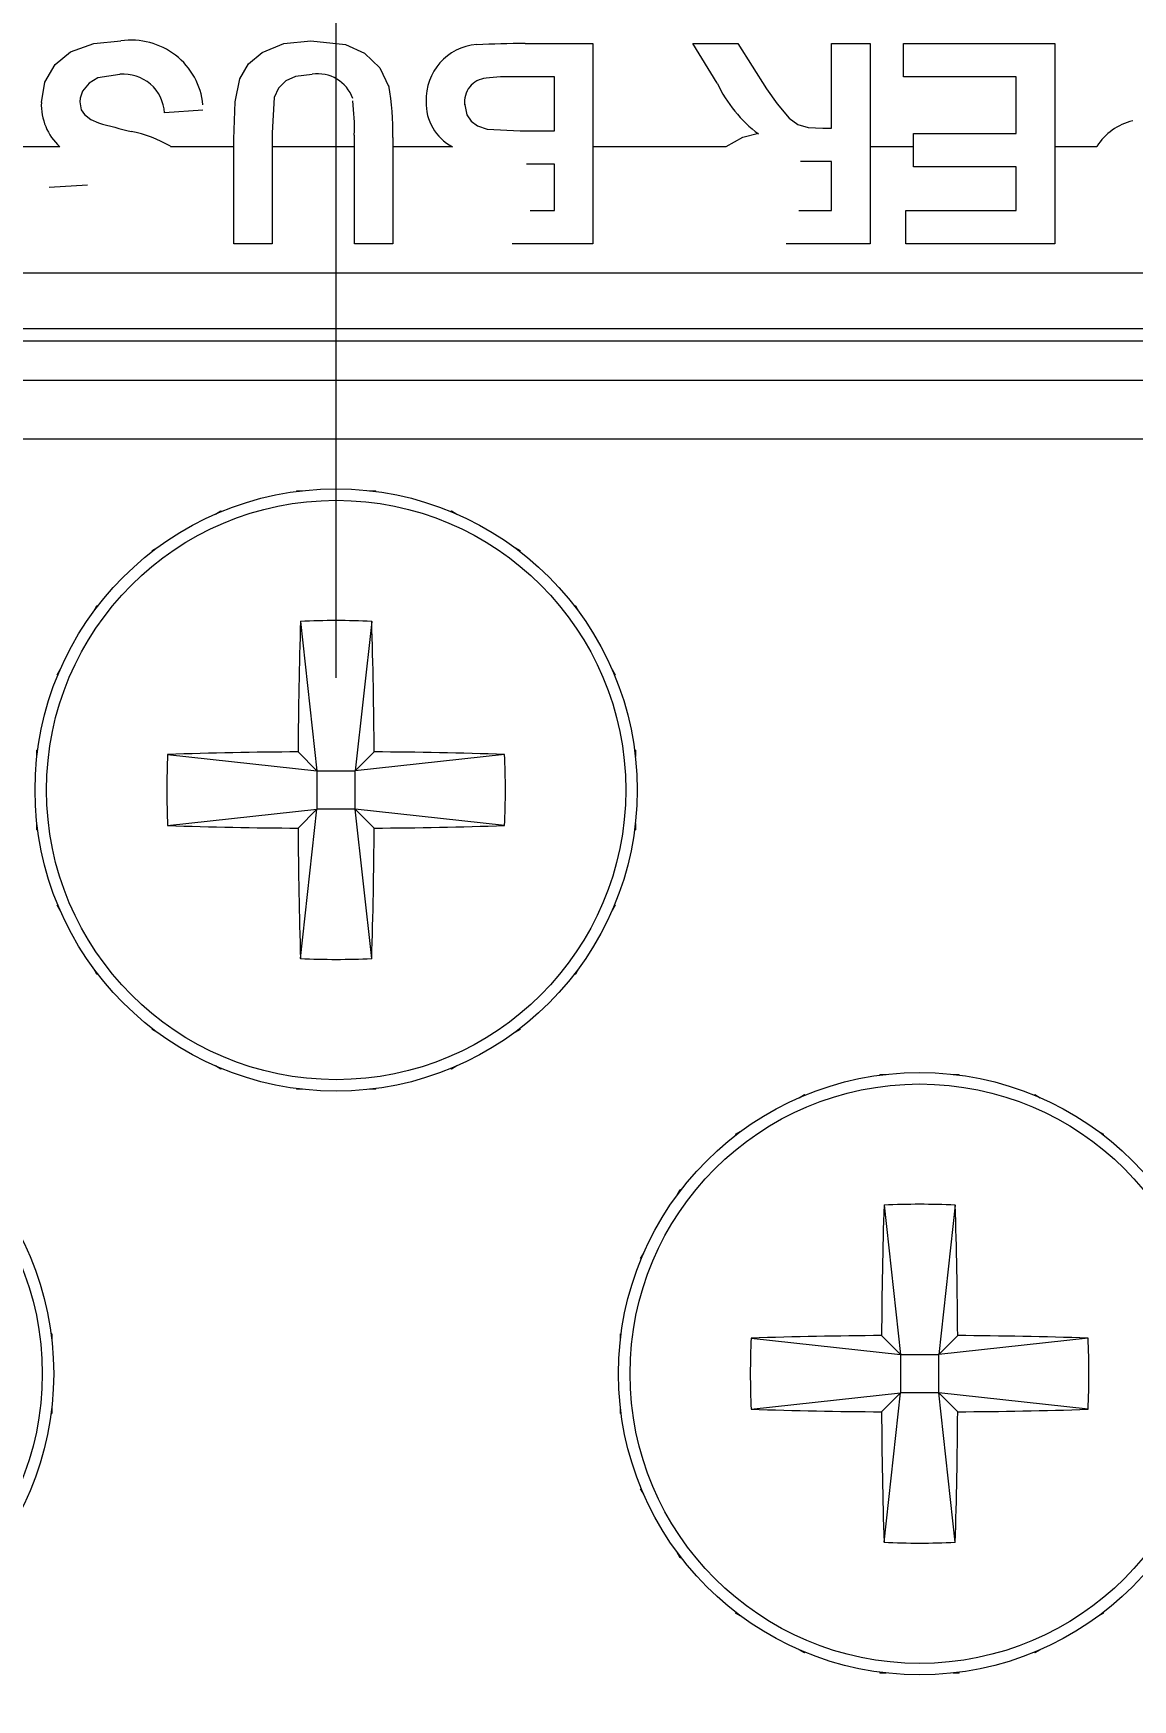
# Model space of a CAD drawing. Header units: inches. Extents: x 0.2 to 16.8, y 0.2 to 10.8.
# Drawn here: x 4.73 to 5.318, y 6.802 to 7.692 of the extents above; entities that cross this region are included whole.
import ezdxf

# ---------------------------------------------------------------- set-up
doc = ezdxf.new("R2010")
doc.units = ezdxf.units.IN
doc.header["$MEASUREMENT"] = 0
doc.styles.add('SLDTEXTSTYLE0', font='TXT', dxfattribs={"width": 0.605})
doc.dimstyles.new('SLDDIMSTYLE0', dxfattribs={"dimtxt": 0.08, "dimasz": 0.1, "dimexe": 0, "dimexo": 0.0625, "dimgap": 0.02, "dimtad": 0, "dimtih": 1, "dimtoh": 1, "dimdec": 3, "dimzin": 12, "dimdsep": 46, "dimtxsty": 'SLDTEXTSTYLE0', "dimsah": 1, "dimcen": 0.09, "dimadec": 0, "dimazin": 0, "dimtfac": 1, "dimtdec": 3, "dimtofl": 0, "dimtmove": 0, "dimatfit": 3, "dimfxl": 1, "dimtolj": 1, "dimtzin": 12, "dimarcsym": 0})
doc.dimstyles.new('SLDDIMSTYLE2', dxfattribs={"dimtxt": 0.08, "dimasz": 0.1, "dimexe": 0, "dimexo": 0.0625, "dimgap": 0.02, "dimtad": 0, "dimtih": 1, "dimtoh": 1, "dimdec": 3, "dimzin": 4, "dimdsep": 46, "dimtxsty": 'SLDTEXTSTYLE0', "dimsah": 1, "dimcen": 0.09, "dimadec": 0, "dimazin": 0, "dimtfac": 1, "dimtdec": 3, "dimtofl": 0, "dimtmove": 0, "dimatfit": 3, "dimfxl": 1, "dimtolj": 1, "dimtzin": 12, "dimarcsym": 0})
doc.dimstyles.new('SLDDIMSTYLE3', dxfattribs={"dimtxt": 0.08, "dimasz": 0.1, "dimexe": 0, "dimexo": 0.0625, "dimgap": 0.02, "dimtad": 0, "dimtih": 1, "dimtoh": 1, "dimdec": 3, "dimzin": 12, "dimdsep": 46, "dimtxsty": 'SLDTEXTSTYLE0', "dimsah": 1, "dimcen": 0.09, "dimadec": 0, "dimazin": 0, "dimtfac": 1, "dimtdec": 3, "dimtofl": 0, "dimtmove": 0, "dimatfit": 3, "dimfxl": 1, "dimtolj": 1, "dimtzin": 12, "dimarcsym": 0})

# ---------------------------------------------------------------- blocks, each defined once
blk = doc.blocks.new('*D8')
at = {"color": 7, "linetype": 'Continuous', "lineweight": 0}
for p, q in [((2.73416, 7.072), (2.73416, 5.71527)), ((8.60916, 7.072), (8.60916, 5.71527)), ((5.44873, 5.89798), (5.44873, 5.77527)), ((5.44873, 5.89798), (5.50366, 5.89798)), ((5.8946, 5.89798), (5.83966, 5.89798)), ((5.8946, 5.89798), (5.8946, 5.77527)), ((2.73416, 5.77527), (5.34961, 5.77527)), ((5.44873, 5.77527), (5.50366, 5.77527)), ((5.8946, 5.77527), (5.83966, 5.77527)), ((8.60916, 5.77527), (5.99372, 5.77527))]:
    blk.add_line(p, q, dxfattribs=at)
for points in [[(2.73416, 5.77527), (2.83416, 5.74527), (2.83416, 5.80527)], [(8.60916, 5.77527), (8.50916, 5.80527), (8.50916, 5.74527)]]:
    blk.add_solid(points, dxfattribs=at)
at = {"color": 7, "linetype": 'Continuous', "lineweight": 0, "char_height": 0.08, "attachment_point": 1, "style": 'SLDTEXTSTYLE0'}
for s, insert in [('{149.23}', (5.50366, 5.8784)), ('{5.875}', (5.5342, 5.75569))]:
    blk.add_mtext(s, dxfattribs=dict(at, insert=insert))
blk = doc.blocks.new('*D9')
at = {"color": 7, "linetype": 'Continuous', "lineweight": 0}
for p, q in [((3.04666, 7.072), (3.04666, 6.06259)), ((8.29666, 6.88464), (8.29666, 6.06259)), ((5.44873, 6.2453), (5.44873, 6.12259)), ((5.44873, 6.2453), (5.50366, 6.2453)), ((5.8946, 6.2453), (5.83966, 6.2453)), ((5.8946, 6.2453), (5.8946, 6.12259)), ((3.04666, 6.12259), (5.34961, 6.12259)), ((5.44873, 6.12259), (5.50366, 6.12259)), ((5.8946, 6.12259), (5.83966, 6.12259)), ((8.29666, 6.12259), (5.99372, 6.12259))]:
    blk.add_line(p, q, dxfattribs=at)
for points in [[(3.04666, 6.12259), (3.14666, 6.09259), (3.14666, 6.15259)], [(8.29666, 6.12259), (8.19666, 6.15259), (8.19666, 6.09259)]]:
    blk.add_solid(points, dxfattribs=at)
at = {"color": 7, "linetype": 'Continuous', "lineweight": 0, "char_height": 0.08, "attachment_point": 1, "style": 'SLDTEXTSTYLE0'}
for s, insert in [('{133.35}', (5.50366, 6.22572)), ('{5.250}', (5.5342, 6.10301))]:
    blk.add_mtext(s, dxfattribs=dict(at, insert=insert))
blk = doc.blocks.new('*D10')
at = {"color": 7, "linetype": 'Continuous', "lineweight": 0}
for p, q in [((5.44873, 8.52846), (5.44873, 8.40575)), ((5.44873, 8.52846), (5.50366, 8.52846)), ((5.8946, 8.52846), (5.83966, 8.52846)), ((5.8946, 8.52846), (5.8946, 8.40575)), ((3.63666, 7.192), (3.63666, 8.46575)), ((7.70666, 7.192), (7.70666, 8.46575)), ((3.63666, 8.40575), (5.34961, 8.40575)), ((5.44873, 8.40575), (5.50366, 8.40575)), ((5.8946, 8.40575), (5.83966, 8.40575)), ((7.70666, 8.40575), (5.99372, 8.40575))]:
    blk.add_line(p, q, dxfattribs=at)
for points in [[(3.63666, 8.40575), (3.73666, 8.37575), (3.73666, 8.43575)], [(7.70666, 8.40575), (7.60666, 8.43575), (7.60666, 8.37575)]]:
    blk.add_solid(points, dxfattribs=at)
at = {"color": 7, "linetype": 'Continuous', "lineweight": 0, "char_height": 0.08, "attachment_point": 1, "style": 'SLDTEXTSTYLE0'}
for s, insert in [('{103.38}', (5.50366, 8.50888)), ('{4.070}', (5.5342, 8.38617))]:
    blk.add_mtext(s, dxfattribs=dict(at, insert=insert))
blk = doc.blocks.new('*D11')
at = {"color": 7, "linetype": 'Continuous', "lineweight": 0}
for p, q in [((4.38727, 8.18673), (4.38727, 8.06403)), ((4.38727, 8.18673), (4.4422, 8.18673)), ((4.77206, 8.18673), (4.71712, 8.18673)), ((4.77206, 8.18673), (4.77206, 8.06403)), ((4.26766, 7.348), (4.26766, 8.12403)), ((4.89166, 7.348), (4.89166, 8.12403)), ((4.26766, 8.06403), (4.06766, 8.06403)), ((4.38727, 8.06403), (4.4422, 8.06403)), ((4.77206, 8.06403), (4.71712, 8.06403)), ((4.89166, 8.06403), (5.09166, 8.06403))]:
    blk.add_line(p, q, dxfattribs=at)
for points in [[(4.26766, 8.06403), (4.16766, 8.09403), (4.16766, 8.03403)], [(4.89166, 8.06403), (4.99166, 8.03403), (4.99166, 8.09403)]]:
    blk.add_solid(points, dxfattribs=at)
at = {"color": 7, "linetype": 'Continuous', "lineweight": 0, "char_height": 0.08, "attachment_point": 1, "style": 'SLDTEXTSTYLE0'}
for s, insert in [('{15.85}', (4.4422, 8.16715)), ('{.624}', (4.47274, 8.04445))]:
    blk.add_mtext(s, dxfattribs=dict(at, insert=insert))

msp = doc.modelspace()

# ---------------------------------------------------------------- linework, layer by layer
at = {"color": 7, "linetype": 'Continuous', "lineweight": 15}
for p, q in [((4.99275, 7.687), (5.02898, 7.687)), ((5.02898, 7.687), (5.02898, 7.632)), ((5.08248, 7.687), (5.10653, 7.687)), ((5.09544, 7.66583), (5.08248, 7.687)), ((5.10653, 7.687), (5.12174, 7.66272)), ((5.15655, 7.687), (5.17713, 7.687)), ((5.15655, 7.64173), (5.15655, 7.687)), ((5.17713, 7.687), (5.17713, 7.632)), ((5.19496, 7.687), (5.2759, 7.687)), ((5.19496, 7.66917), (5.19496, 7.687)), ((5.2759, 7.687), (5.2759, 7.632)), ((5.0084, 7.66917), (4.98739, 7.66917)), ((5.0084, 7.64036), (5.0084, 7.66917)), ((5.25532, 7.66917), (5.19496, 7.66917)), ((5.25532, 7.63899), (5.25532, 7.66917)), ((4.82046, 7.65134), (4.79989, 7.64996)), ((4.83692, 7.632), (4.83692, 7.63597)), ((4.8575, 7.63931), (4.8575, 7.632)), ((4.9014, 7.632), (4.9014, 7.63807)), ((4.92198, 7.63685), (4.92198, 7.632)), ((4.99007, 7.64036), (5.0084, 7.64036)), ((5.15194, 7.64173), (5.15655, 7.64173)), ((5.20045, 7.63899), (5.25532, 7.63899)), ((5.20045, 7.632), (5.20045, 7.63899)), ((4.83692, 7.58), (4.83692, 7.632)), ((4.8575, 7.632), (4.8575, 7.58)), ((4.9014, 7.58), (4.9014, 7.632)), ((4.92198, 7.632), (4.92198, 7.58)), ((5.02898, 7.632), (5.02898, 7.58)), ((5.17713, 7.632), (5.17713, 7.58)), ((5.20045, 7.62116), (5.20045, 7.632)), ((5.2759, 7.632), (5.2759, 7.58)), ((5.0084, 7.62253), (4.9935, 7.62253)), ((5.0084, 7.59784), (5.0084, 7.62253)), ((5.15655, 7.6239), (5.13998, 7.6239)), ((5.15655, 7.59784), (5.15655, 7.6239)), ((5.25532, 7.62116), (5.20045, 7.62116)), ((5.25532, 7.59784), (5.25532, 7.62116)), ((4.73816, 7.61018), (4.75873, 7.61155)), ((4.99535, 7.59784), (5.0084, 7.59784)), ((5.13906, 7.59784), (5.15655, 7.59784)), ((5.19634, 7.59784), (5.25532, 7.59784)), ((5.19634, 7.58), (5.19634, 7.59784)), ((4.8575, 7.58), (4.83692, 7.58)), ((4.92198, 7.58), (4.9014, 7.58)), ((5.02898, 7.58), (4.98587, 7.58)), ((5.17713, 7.58), (5.13223, 7.58)), ((5.2759, 7.58), (5.19634, 7.58)), ((3.67166, 7.507), (7.67166, 7.507)), ((4.87045, 7.448), (4.87043, 7.4476)), ((4.87045, 7.448), (4.87375, 7.448)), ((4.90958, 7.448), (4.91288, 7.448)), ((4.91289, 7.4476), (4.91288, 7.448)), ((4.82718, 7.43552), (4.83003, 7.43717)), ((4.83025, 7.43683), (4.83003, 7.43717)), ((4.95329, 7.43717), (4.95308, 7.43683)), ((4.95329, 7.43717), (4.95615, 7.43552)), ((4.79329, 7.41596), (4.79615, 7.41761)), ((4.79329, 7.41596), (4.79348, 7.4156)), ((4.98718, 7.41761), (4.99003, 7.41596)), ((4.98984, 7.4156), (4.99003, 7.41596)), ((4.76206, 7.38352), (4.7637, 7.38637)), ((4.76406, 7.38618), (4.7637, 7.38637)), ((5.01962, 7.38637), (5.01926, 7.38618)), ((5.01962, 7.38637), (5.02127, 7.38352)), ((4.87264, 7.37809), (4.88141, 7.29825)), ((4.91069, 7.37809), (4.90191, 7.29825)), ((4.74249, 7.34963), (4.74414, 7.35249)), ((4.74249, 7.34963), (4.74284, 7.34942)), ((5.03918, 7.35249), (5.04083, 7.34963)), ((5.04049, 7.34942), (5.04083, 7.34963)), ((4.73207, 7.30923), (4.73166, 7.30922)), ((4.73166, 7.30592), (4.73166, 7.30922)), ((4.80157, 7.30703), (4.88141, 7.29825)), ((4.88141, 7.29825), (4.8713, 7.30836)), ((4.91202, 7.30836), (4.90191, 7.29825)), ((4.98175, 7.30703), (4.90191, 7.29825)), ((5.05166, 7.30922), (5.05126, 7.30923)), ((5.05166, 7.30922), (5.05166, 7.30592)), ((4.88141, 7.29825), (4.90191, 7.29825)), ((4.88141, 7.29825), (4.88141, 7.27775)), ((4.90191, 7.27775), (4.90191, 7.29825)), ((4.80157, 7.26898), (4.88141, 7.27775)), ((4.8713, 7.26764), (4.88141, 7.27775)), ((4.87264, 7.19792), (4.88141, 7.27775)), ((4.90191, 7.27775), (4.88141, 7.27775)), ((4.90191, 7.27775), (4.91202, 7.26764)), ((4.98175, 7.26898), (4.90191, 7.27775)), ((4.91069, 7.19792), (4.90191, 7.27775)), ((4.73166, 7.26679), (4.73166, 7.27009)), ((5.05166, 7.27009), (5.05166, 7.26679)), ((4.73166, 7.26679), (4.73207, 7.26678)), ((5.05126, 7.26678), (5.05166, 7.26679)), ((4.74284, 7.22659), (4.74249, 7.22637)), ((4.74414, 7.22352), (4.74249, 7.22637)), ((5.04083, 7.22637), (5.03918, 7.22352)), ((5.04083, 7.22637), (5.04049, 7.22659)), ((4.7637, 7.18963), (4.76206, 7.19249)), ((4.7637, 7.18963), (4.76406, 7.18982)), ((5.01926, 7.18982), (5.01962, 7.18963)), ((5.02127, 7.19249), (5.01962, 7.18963)), ((4.79348, 7.1604), (4.79329, 7.16005)), ((4.79615, 7.1584), (4.79329, 7.16005)), ((4.99003, 7.16005), (4.98718, 7.1584)), ((4.99003, 7.16005), (4.98984, 7.1604)), ((4.83003, 7.13883), (4.82718, 7.14048)), ((4.83003, 7.13883), (4.83025, 7.13918)), ((4.95308, 7.13918), (4.95329, 7.13883)), ((4.95615, 7.14048), (4.95329, 7.13883)), ((5.18245, 7.136), (5.18243, 7.1356)), ((5.18245, 7.136), (5.18575, 7.136)), ((5.22158, 7.136), (5.22488, 7.136)), ((5.22489, 7.1356), (5.22488, 7.136)), ((4.87043, 7.12841), (4.87045, 7.128)), ((4.87375, 7.128), (4.87045, 7.128)), ((4.91288, 7.128), (4.90958, 7.128)), ((4.91288, 7.128), (4.91289, 7.12841)), ((5.13918, 7.12352), (5.14203, 7.12517)), ((5.14225, 7.12483), (5.14203, 7.12517)), ((5.26529, 7.12517), (5.26508, 7.12483)), ((5.26529, 7.12517), (5.26815, 7.12352)), ((5.10529, 7.10396), (5.10815, 7.10561)), ((5.10529, 7.10396), (5.10548, 7.1036)), ((5.29918, 7.10561), (5.30203, 7.10396)), ((5.30184, 7.1036), (5.30203, 7.10396)), ((5.07406, 7.07152), (5.0757, 7.07437)), ((5.07606, 7.07418), (5.0757, 7.07437)), ((5.18464, 7.06609), (5.19341, 6.98625)), ((5.22269, 7.06609), (5.21391, 6.98625)), ((5.05449, 7.03763), (5.05614, 7.04049)), ((5.05449, 7.03763), (5.05484, 7.03742)), ((4.73966, 6.99722), (4.73926, 6.99723)), ((4.73966, 6.99722), (4.73966, 6.99392)), ((5.04407, 6.99723), (5.04366, 6.99722)), ((5.04366, 6.99392), (5.04366, 6.99722)), ((5.11357, 6.99503), (5.19341, 6.98625)), ((5.19341, 6.98625), (5.1833, 6.99636)), ((5.22402, 6.99636), (5.21391, 6.98625)), ((5.29375, 6.99503), (5.21391, 6.98625)), ((5.19341, 6.98625), (5.21391, 6.98625)), ((5.19341, 6.98625), (5.19341, 6.96575)), ((5.21391, 6.96575), (5.21391, 6.98625)), ((5.11357, 6.95698), (5.19341, 6.96575)), ((5.1833, 6.95564), (5.19341, 6.96575)), ((5.18464, 6.88592), (5.19341, 6.96575)), ((5.21391, 6.96575), (5.19341, 6.96575)), ((5.21391, 6.96575), (5.22402, 6.95564)), ((5.29375, 6.95698), (5.21391, 6.96575)), ((5.22269, 6.88592), (5.21391, 6.96575)), ((4.73966, 6.95809), (4.73966, 6.95479)), ((5.04366, 6.95479), (5.04366, 6.95809)), ((4.73926, 6.95478), (4.73966, 6.95479)), ((5.04366, 6.95479), (5.04407, 6.95478)), ((5.05484, 6.91459), (5.05449, 6.91437)), ((5.05614, 6.91152), (5.05449, 6.91437)), ((5.0757, 6.87763), (5.07406, 6.88049)), ((5.0757, 6.87763), (5.07606, 6.87782)), ((5.10548, 6.8484), (5.10529, 6.84805)), ((5.10815, 6.8464), (5.10529, 6.84805)), ((5.30203, 6.84805), (5.29918, 6.8464)), ((5.30203, 6.84805), (5.30184, 6.8484)), ((5.14203, 6.82683), (5.13918, 6.82848)), ((5.14203, 6.82683), (5.14225, 6.82718)), ((5.26508, 6.82718), (5.26529, 6.82683)), ((5.26815, 6.82848), (5.26529, 6.82683)), ((5.18243, 6.81641), (5.18245, 6.816)), ((5.18575, 6.816), (5.18245, 6.816)), ((5.22488, 6.816), (5.22158, 6.816)), ((5.22488, 6.816), (5.22489, 6.81641))]:
    msp.add_line(p, q, dxfattribs=at)
at = {"color": 7, "linetype": 'Continuous', "lineweight": 0}
for p, q in [((3.67166, 7.632), (4.74387, 7.632)), ((4.80311, 7.632), (4.83692, 7.632)), ((4.8575, 7.632), (4.9014, 7.632)), ((4.92198, 7.632), (4.9538, 7.632)), ((5.02898, 7.632), (5.10019, 7.632)), ((5.17713, 7.632), (5.20045, 7.632)), ((5.2759, 7.632), (5.2985, 7.632)), ((3.67166, 7.56442), (7.67166, 7.56442)), ((7.67166, 7.53444), (3.67166, 7.53444)), ((3.67166, 7.52801), (7.67166, 7.52801)), ((7.76127, 7.47551), (3.58205, 7.47551))]:
    msp.add_line(p, q, dxfattribs=at)
at = {"color": 7, "linetype": 'Continuous', "lineweight": 15, "flags": 128}
for points in [[(4.73404, 7.65556), (4.73597, 7.66635), (4.74147, 7.67586), (4.74969, 7.68264), (4.76207, 7.68707), (4.77661, 7.68837)], [(4.83692, 7.63597), (4.83763, 7.65576), (4.84015, 7.66807), (4.84489, 7.67619), (4.85206, 7.68229), (4.86372, 7.687), (4.87819, 7.68837)], [(4.87819, 7.68837), (4.89671, 7.68647), (4.90692, 7.68182), (4.91508, 7.67408), (4.91988, 7.66387)], [(4.77605, 7.67054), (4.76428, 7.66862), (4.75963, 7.6658), (4.75613, 7.66162), (4.7548, 7.65787), (4.75462, 7.65577)], [(4.87881, 7.67054), (4.86988, 7.66946), (4.86483, 7.66713), (4.86087, 7.66323), (4.85861, 7.65811), (4.8575, 7.63931)], [(5.12174, 7.66272), (5.12755, 7.65478), (5.13382, 7.64717), (5.1385, 7.64375), (5.14413, 7.64216), (5.15194, 7.64173)], [(4.75462, 7.65577), (4.75542, 7.65161), (4.7571, 7.64904), (4.76048, 7.64649), (4.76465, 7.64467)], [(4.96039, 7.65507), (4.96162, 7.64894), (4.96392, 7.64554), (4.96721, 7.64307), (4.9724, 7.64131), (4.99007, 7.64036)], [(5.10019, 7.632), (5.10918, 7.63703), (5.11754, 7.63908)]]:
    msp.add_lwpolyline(points, dxfattribs=at)
at = {"color": 7, "linetype": 'Continuous', "lineweight": 15}
for centre in [(4.89166, 7.288), (4.57966, 6.976), (5.20366, 6.976)]:
    msp.add_circle(centre, 0.161, dxfattribs=at)
at = {"color": 7, "linetype": 'Continuous', "lineweight": 0}
for centre in [(4.89166, 7.288), (4.57966, 6.976), (5.20366, 6.976)]:
    msp.add_circle(centre, 0.15485, dxfattribs=at)
at = {"color": 7, "linetype": 'Continuous', "lineweight": 15}
for centre, radius, start, end in [((4.78227, 7.65041), 0.03839, 5.82902, 98.48572), ((4.99243, 7.20361), 0.4834, 89.96212, 93.03762), ((4.96918, 7.65723), 0.0294, 94.61902, 182.42619), ((4.778, 7.64875), 0.02192, 3.16612, 95.10063), ((4.88194, 7.65105), 0.01975, 19.43138, 99.13413), ((4.98428, 7.55438), 0.11484, 88.44444, 96.23171), ((4.77103, 7.63933), 0.15096, 359.05547, 9.61584), ((4.97302, 7.65583), 0.01273, 95.43571, 187.15179), ((5.15947, 7.69545), 0.07054, 204.82801, 233.5374), ((4.76502, 7.65449), 0.031, 178.02564, 226.96871), ((4.78033, 7.64167), 0.12112, 358.29428, 6.94872), ((4.96583, 7.65497), 0.02604, 177.77149, 242.50042), ((4.8779, 8.03818), 0.40954, 253.94603, 256.4585), ((5.3244, 7.61597), 0.03048, 102.91228, 148.17884), ((4.76846, 7.57184), 0.06951, 60.09456, 78.75533), ((7.64308, 7.29037), 2.77183, 178.18365, 179.62807), ((4.89166, 6.98192), 0.39663, 87.25053, 92.74947), ((2.14025, 7.29037), 2.77183, 0.37193, 1.81635), ((5.19777, 7.288), 0.39665, 177.25072, 182.74928), ((4.8893, 4.5363), 2.77212, 90.37199, 91.81346), ((4.89402, 4.5363), 2.77212, 88.18654, 89.62801), ((4.58555, 7.288), 0.39665, 357.25072, 2.74928), ((4.8893, 10.0397), 2.77212, 268.18654, 269.62801), ((4.89402, 10.0397), 2.77212, 270.37199, 271.81346), ((7.64307, 7.28564), 2.77183, 180.37193, 181.81635), ((2.14025, 7.28564), 2.77183, 358.18365, 359.62807), ((4.89166, 7.59408), 0.39662, 267.25049, 272.74951), ((7.95564, 6.97836), 2.7724, 178.18381, 179.62795), ((5.20366, 6.66993), 0.39662, 87.25049, 92.74951), ((2.45245, 6.97837), 2.77163, 0.37185, 1.81639), ((5.50977, 6.976), 0.39665, 177.25072, 182.74928), ((5.2013, 4.2243), 2.77212, 90.37199, 91.81346), ((5.20602, 4.22431), 2.77211, 88.18654, 89.62801), ((4.89761, 6.976), 0.3966, 357.25035, 2.74965), ((5.2013, 9.72771), 2.77212, 268.18654, 269.62801), ((5.20602, 9.72769), 2.77211, 270.37199, 271.81346), ((7.95565, 6.97365), 2.7724, 180.37205, 181.81619), ((2.45245, 6.97363), 2.77163, 358.18361, 359.62815), ((5.20366, 7.28209), 0.39663, 267.25053, 272.74947)]:
    msp.add_arc(centre, radius, start, end, dxfattribs=at)

# ---------------------------------------------------------------- dimensions: what is measured, and where the dimension line sits
at = {"color": 7, "linetype": 'Continuous', "lineweight": 0}
for base, p1, p2, dimstyle, picture, middle in [((7.70666, 8.40575), (3.63666, 7.132), (7.70666, 7.132), 'SLDDIMSTYLE2', '*D10', (5.67166, 8.40575)), ((4.89166, 8.06403), (4.26766, 7.288), (4.89166, 7.288), 'SLDDIMSTYLE3', '*D11', (4.57966, 8.06403)), ((2.73416, 5.77527), (8.60916, 7.132), (2.73416, 7.132), 'SLDDIMSTYLE0', '*D8', (5.67166, 5.77527)), ((8.29666, 6.12259), (3.04666, 7.132), (8.29666, 6.94464), 'SLDDIMSTYLE2', '*D9', (5.67166, 6.12259))]:
    dim = msp.add_linear_dim(base=base, p1=p1, p2=p2, dimstyle=dimstyle, override={"dimtxt": 0.08, "dimasz": 0.1, "dimexe": 0.06, "dimexo": 0.06, "dimgap": 0.06, "dimzin": 12, "dimtzin": 12}, dxfattribs=at)
    dim.commit()
    dim.dimension.update_dxf_attribs({"geometry": picture, "text_midpoint": middle, "dimtype": 160})

doc.saveas('drawing.dxf')
